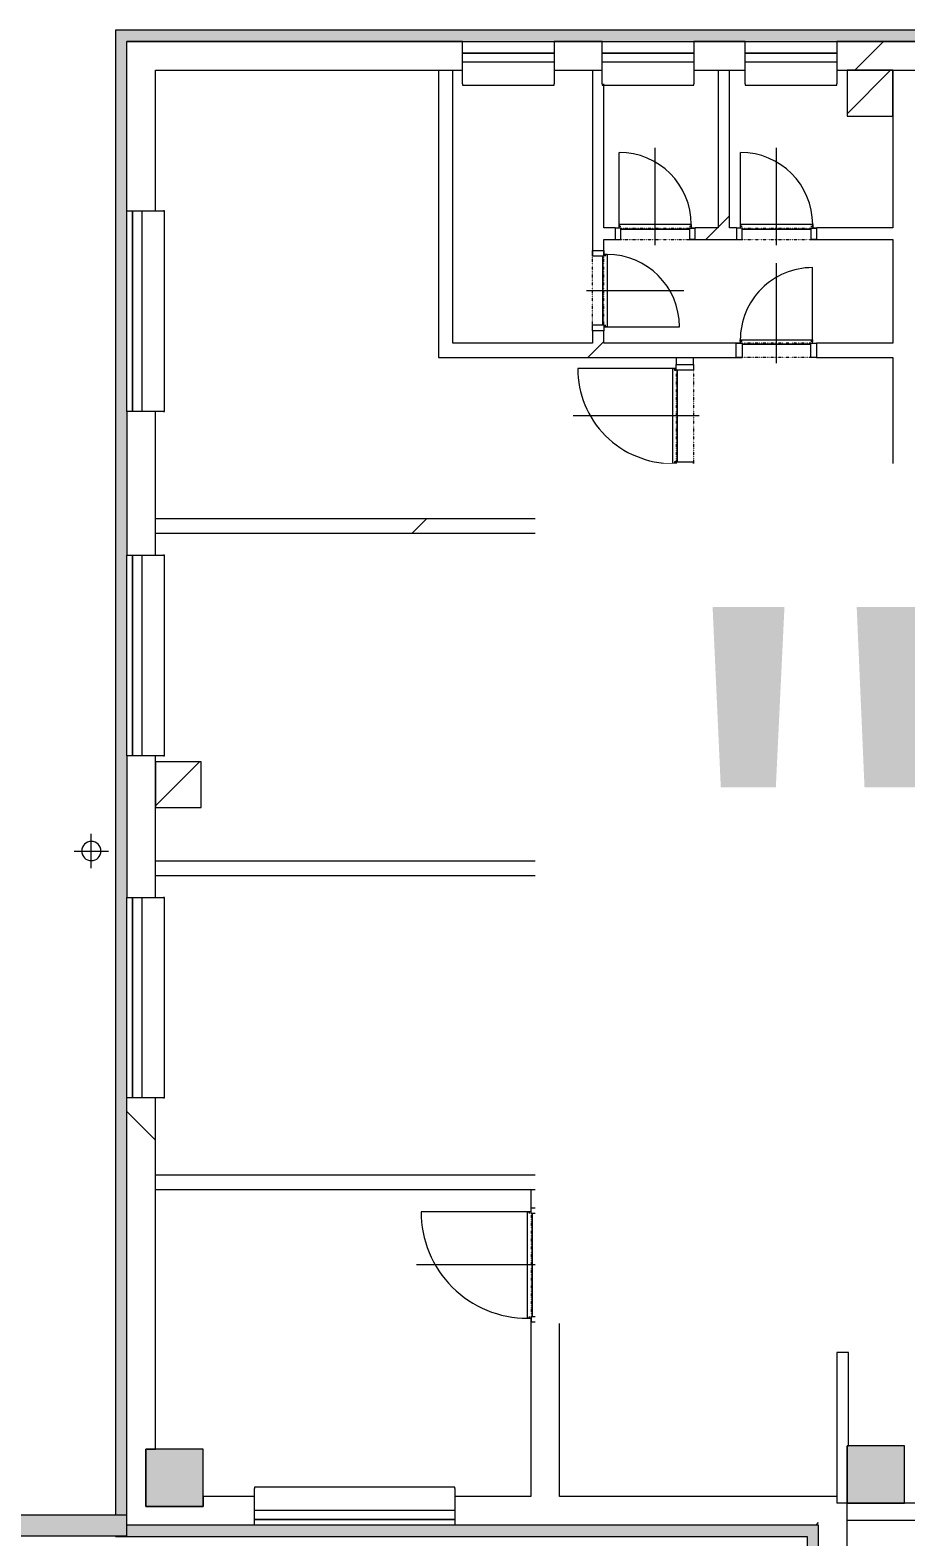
# Model space of a CAD drawing. Header units: millimetres. Extents: x -2854 to 232784, y -45352 to 20466.
# Drawn here: x 92835 to 100482, y -4239 to 8910 of the extents above; entities that cross this region are included whole.
import ezdxf

# ---------------------------------------------------------------- set-up
doc = ezdxf.new("R2010")
doc.units = ezdxf.units.MM
doc.linetypes.add('Čerchovaná se dvěma tečkami', pattern=[2.59, 1, -0.53, 0, -0.53, 0, -0.53])
for name, color, linetype, lineweight in [('A-DOOR', 31, 'Continuous', 13), ('A-DOOR-FRAM', 31, 'Continuous', 25), ('A-GENM', 13, 'Continuous', 13), ('A-GLAZ', 151, 'Continuous', 13), ('A-WALL', 113, 'Continuous', 13), ('G-ANNO-TEXT', 231, 'Continuous', 9), ('P-PIPE', 3, 'Continuous', 13), ('P-PIPE-CNTR', 3, 'Continuous', 9), ('S-COLS', 52, 'Continuous', 13)]:
    doc.layers.add(name, color=color, linetype=linetype, lineweight=lineweight)
doc.layers.add('A-WALL-PATT', color=111, linetype='Continuous')
doc.styles.add('Arial_3', font='arial.ttf', dxfattribs={"height": 5000})
pattern_1 = [(45, (83167, 0), (-4242.6, 4242.6), [])]
pattern_2 = [(45, (83167, 0), (-7184, 7184), []), (45, (86041, 0), (-7184, 7184), []), (45, (91788, 0), (-4310.5, 10058), [4064, -2032, 67, -1965])]
pattern_3 = [(45, (83167, 0), (-7184.2, 7184.2), []), (45, (86041, -3e-12), (-7184.2, 7184.2), []), (45, (91788, -8e-12), (-4310.5, 10058), [4064, -2032, 67, -1965])]

# ---------------------------------------------------------------- blocks, each defined once
blk = doc.blocks.new('OKNO_2k_ - OKNO_2k_1750 x 1750-1963716-Mapka _ závislý 12')
at = {"layer": 'A-GLAZ', "lineweight": 9}
for p, q in [((-875, 126), (875, 126)), ((-875, 75), (-875, 126)), ((875, 75), (-875, 75)), ((-875, 75), (875, 75)), ((-875, -5), (-875, 75)), ((875, 126), (875, 75)), ((875, 75), (875, -5)), ((875, -5), (-875, -5))]:
    blk.add_line(p, q, dxfattribs=at)
blk = doc.blocks.new('OKNO_1k - OKNO_1k_800x900-2034288-Mapka _ závislý 12')
at = {"layer": 'A-GLAZ', "lineweight": 9}
for p, q in [((-400, 126), (400, 126)), ((-400, 25), (-400, 126)), ((400, 25), (-400, 25)), ((-400, 25), (400, 25)), ((-400, -55), (-400, 25)), ((400, 126), (400, 25)), ((400, 25), (400, -55)), ((400, -55), (-400, -55))]:
    blk.add_line(p, q, dxfattribs=at)
blk = doc.blocks.new('parapet s nosem_vnitní - parapet s nosem_vnitní-1280353-Mapka _ závislý 12')
at = {"layer": 'A-GENM', "lineweight": 9}
for p, q in [((-400, -190), (-400, 0)), ((400, 0), (400, -190)), ((-400, -190), (-400, -200)), ((-400, -200), (400, -200)), ((-400, -200), (400, -200)), ((400, -200), (400, -190))]:
    blk.add_line(p, q, dxfattribs=at)
blk = doc.blocks.new('OKNO_1k - OKNO_1k_800x900-2034289-Mapka _ závislý 12')
at = {"layer": 'A-GLAZ', "lineweight": 9}
for p, q in [((-400, 126), (400, 126)), ((-400, 25), (-400, 126)), ((400, 25), (-400, 25)), ((-400, 25), (400, 25)), ((-400, -55), (-400, 25)), ((400, 126), (400, 25)), ((400, 25), (400, -55)), ((400, -55), (-400, -55))]:
    blk.add_line(p, q, dxfattribs=at)
blk = doc.blocks.new('Betonový čtvercový sloup - 400 x 400-V167-Mapka _ závislý 12')
at = {"layer": 'S-COLS', "lineweight": 9}
h = blk.add_hatch(dxfattribs=at)
h.set_pattern_fill('FP_156', color=256, style=0, pattern_type=2)
h.set_pattern_definition([(45, (-16971, -2366), (-7184, 7184), []), (45, (-14098, -2366), (-7184, 7184), []), (45, (-8350, -2366), (-4311, 10058), [4064, -2032, 67, -1965])])
h.paths.add_polyline_path([(-200, -200), (200, -200), (200, 200), (-200, 200)])
for p, q in [((200, 200), (-200, 200)), ((-200, 200), (-200, -200)), ((200, -200), (200, 200)), ((-200, -200), (200, -200))]:
    blk.add_line(p, q, dxfattribs=at)
blk = doc.blocks.new('parapet s nosem_vnitní - parapet s nosem_vnitní-1501804-Mapka _ závislý 12')
at = {"layer": 'A-GENM', "lineweight": 9}
for p, q in [((-875, -190), (-875, 0)), ((875, 0), (875, -190)), ((-875, -190), (-875, -200)), ((-875, -200), (875, -200)), ((-875, -200), (875, -200)), ((875, -200), (875, -190))]:
    blk.add_line(p, q, dxfattribs=at)
blk = doc.blocks.new('DVERE_1k_oblozka - DD03_01_800x1970_koupelna-V209-Mapka _ závislý 12')
at = {"layer": 'A-DOOR', "lineweight": 9}
for p, q in [((-450, 78), (-400, 78)), ((-450, -72), (-450, 78)), ((-400, 78), (-400, -72)), ((0, 128), (0, -972)), ((400, 78), (450, 78)), ((400, -72), (400, 78)), ((450, 78), (450, -72)), ((-400, -72), (-450, -72)), ((-415, -72), (-415, -932)), ((-415, -87), (-400, -87)), ((-415, -102), (-415, -87)), ((415, -102), (-415, -102)), ((-400, -62), (400, -62)), ((-400, -87), (-400, -73)), ((305, -102), (-305, -102)), ((450, -72), (400, -72)), ((400, -73), (400, -87)), ((400, -87), (415, -87)), ((415, -102), (415, -72)), ((415, -87), (415, -102))]:
    blk.add_line(p, q, dxfattribs=at)
at = {"layer": 'A-DOOR', "linetype": 'Čerchovaná se dvěma tečkami', "lineweight": 9}
for p, q in [((-400, 78), (400, 78)), ((-400, -72), (400, -72))]:
    blk.add_line(p, q, dxfattribs=at)
at = {"layer": 'A-DOOR', "lineweight": 9}
blk.add_arc((-415, -102), 830, 270, 0, dxfattribs=at)
at = {"layer": 'A-DOOR-FRAM', "lineweight": 9}
for p, q in [((-450, 78), (-400, 78)), ((-400, 78), (-400, -72)), ((400, -72), (400, 78)), ((450, 78), (400, 78)), ((-400, -72), (-450, -72)), ((400, -72), (450, -72))]:
    blk.add_line(p, q, dxfattribs=at)
blk = doc.blocks.new('DVERE_1k_oblozka - DD03_01_600x1970_koupelna-1940558-Mapka _ závislý 12')
at = {"layer": 'A-DOOR', "lineweight": 9}
for p, q in [((-350, 65), (-300, 65)), ((-350, -60), (-350, 65)), ((-300, 65), (-300, -60)), ((0, 115), (0, -760)), ((300, 65), (350, 65)), ((300, -60), (300, 65)), ((350, 65), (350, -60)), ((-300, -60), (-350, -60)), ((-315, -60), (-315, -720)), ((-315, -75), (-300, -75)), ((-315, -90), (-315, -75)), ((315, -90), (-315, -90)), ((-300, -50), (300, -50)), ((205, -90), (-205, -90)), ((350, -60), (300, -60)), ((300, -75), (315, -75)), ((315, -90), (315, -60)), ((315, -75), (315, -90))]:
    blk.add_line(p, q, dxfattribs=at)
at = {"layer": 'A-DOOR', "linetype": 'Čerchovaná se dvěma tečkami', "lineweight": 9}
for p, q in [((-300, 65), (300, 65)), ((-300, -60), (300, -60))]:
    blk.add_line(p, q, dxfattribs=at)
at = {"layer": 'A-DOOR', "lineweight": 9}
blk.add_arc((-315, -90), 630, 270, 0, dxfattribs=at)
at = {"layer": 'A-DOOR-FRAM', "lineweight": 9}
for p, q in [((-350, 65), (-300, 65)), ((-300, 65), (-300, -60)), ((300, -60), (300, 65)), ((350, 65), (300, 65)), ((-300, -60), (-350, -60)), ((300, -60), (350, -60))]:
    blk.add_line(p, q, dxfattribs=at)
blk = doc.blocks.new('DVERE_1k_oblozka - DD03_01_600x1970_koupelna-1549500-Mapka _ závislý 12')
at = {"layer": 'A-DOOR', "lineweight": 9}
for p, q in [((-315, 47), (-315, 707)), ((0, -103), (0, 747)), ((-300, 47), (-350, 47)), ((-350, 47), (-350, -53)), ((315, 77), (-315, 77)), ((-315, 77), (-315, 62)), ((-315, 62), (-300, 62)), ((-300, -53), (-300, 47)), ((-300, 37), (300, 37)), ((205, 77), (-205, 77)), ((300, 62), (315, 62)), ((350, 47), (300, 47)), ((300, 47), (300, -53)), ((315, 62), (315, 77)), ((315, 77), (315, 47)), ((350, -53), (350, 47)), ((-350, -53), (-300, -53)), ((300, -53), (350, -53))]:
    blk.add_line(p, q, dxfattribs=at)
at = {"layer": 'A-DOOR', "linetype": 'Čerchovaná se dvěma tečkami', "lineweight": 9}
for p, q in [((-300, 47), (300, 47)), ((-300, -53), (300, -53))]:
    blk.add_line(p, q, dxfattribs=at)
at = {"layer": 'A-DOOR', "lineweight": 9}
blk.add_arc((-315, 77), 630, 360, 90, dxfattribs=at)
at = {"layer": 'A-DOOR-FRAM', "lineweight": 9}
for p, q in [((-300, 47), (-350, 47)), ((-300, -53), (-300, 47)), ((300, 47), (300, -53)), ((300, 47), (350, 47)), ((-350, -53), (-300, -53)), ((350, -53), (300, -53))]:
    blk.add_line(p, q, dxfattribs=at)
blk = doc.blocks.new('DVERE_1k_oblozka - DD03_01_600x1970_koupelna-1549499-Mapka _ závislý 12')
at = {"layer": 'A-DOOR', "lineweight": 9}
for p, q in [((-350, 53), (-300, 53)), ((-350, -47), (-350, 53)), ((-300, 53), (-300, -47)), ((0, 103), (0, -747)), ((300, 53), (350, 53)), ((300, -47), (300, 53)), ((350, 53), (350, -47)), ((-300, -47), (-350, -47)), ((-315, -47), (-315, -707)), ((-315, -62), (-300, -62)), ((-315, -77), (-315, -62)), ((315, -77), (-315, -77)), ((-300, -37), (300, -37)), ((205, -77), (-205, -77)), ((350, -47), (300, -47)), ((300, -62), (315, -62)), ((315, -77), (315, -47)), ((315, -62), (315, -77))]:
    blk.add_line(p, q, dxfattribs=at)
at = {"layer": 'A-DOOR', "linetype": 'Čerchovaná se dvěma tečkami', "lineweight": 9}
for p, q in [((-300, 53), (300, 53)), ((-300, -47), (300, -47))]:
    blk.add_line(p, q, dxfattribs=at)
at = {"layer": 'A-DOOR', "lineweight": 9}
blk.add_arc((-315, -77), 630, 270, 0, dxfattribs=at)
at = {"layer": 'A-DOOR-FRAM', "lineweight": 9}
for p, q in [((-350, 53), (-300, 53)), ((-300, 53), (-300, -47)), ((300, -47), (300, 53)), ((350, 53), (300, 53)), ((-300, -47), (-350, -47)), ((300, -47), (350, -47))]:
    blk.add_line(p, q, dxfattribs=at)
blk = doc.blocks.new('DVERE_1k_oblozka - DD03_01_800x1970_koupelna-1941344-Mapka _ závislý 12')
at = {"layer": 'A-DOOR', "lineweight": 9}
for p, q in [((0, 178), (0, -1022)), ((-450, 128), (-400, 128)), ((-450, -122), (-450, 128)), ((-400, 128), (-400, -122)), ((400, 128), (450, 128)), ((400, -122), (400, 128)), ((450, 128), (450, -122)), ((-400, -122), (-450, -122)), ((-415, -122), (-415, -982)), ((-400, -112), (400, -112)), ((450, -122), (400, -122)), ((415, -152), (415, -122)), ((-415, -137), (-400, -137)), ((-415, -152), (-415, -137)), ((415, -152), (-415, -152)), ((305, -152), (-305, -152)), ((400, -137), (415, -137)), ((415, -137), (415, -152))]:
    blk.add_line(p, q, dxfattribs=at)
at = {"layer": 'A-DOOR', "linetype": 'Čerchovaná se dvěma tečkami', "lineweight": 9}
for p, q in [((-400, 128), (400, 128)), ((-400, -122), (400, -122))]:
    blk.add_line(p, q, dxfattribs=at)
at = {"layer": 'A-DOOR', "lineweight": 9}
blk.add_arc((-415, -152), 830, 270, 0, dxfattribs=at)
at = {"layer": 'A-DOOR-FRAM', "lineweight": 9}
for p, q in [((-450, 128), (-400, 128)), ((-400, 128), (-400, -122)), ((400, -122), (400, 128)), ((450, 128), (400, 128)), ((-400, -122), (-450, -122)), ((400, -122), (450, -122))]:
    blk.add_line(p, q, dxfattribs=at)
blk = doc.blocks.new('DVERE_1k_oblozka - DD03_01_900x1970-1941784-Mapka _ závislý 12')
at = {"layer": 'A-DOOR', "lineweight": 9}
for p, q in [((0, 178), (0, -1122)), ((-500, 128), (-450, 128)), ((-500, -122), (-500, 128)), ((-450, 128), (-450, -122)), ((450, 128), (500, 128)), ((450, -122), (450, 128)), ((500, 128), (500, -122)), ((-450, -122), (-500, -122)), ((-465, -122), (-465, -1082)), ((-450, -112), (450, -112)), ((500, -122), (450, -122)), ((465, -152), (465, -122)), ((-465, -137), (-450, -137)), ((-465, -152), (-465, -137)), ((465, -152), (-465, -152)), ((355, -152), (-355, -152)), ((450, -137), (465, -137)), ((465, -137), (465, -152))]:
    blk.add_line(p, q, dxfattribs=at)
at = {"layer": 'A-DOOR', "linetype": 'Čerchovaná se dvěma tečkami', "lineweight": 9}
for p, q in [((-450, 128), (450, 128)), ((-450, -122), (450, -122))]:
    blk.add_line(p, q, dxfattribs=at)
at = {"layer": 'A-DOOR', "lineweight": 9}
blk.add_arc((-465, -152), 930, 270, 0, dxfattribs=at)
at = {"layer": 'A-DOOR-FRAM', "lineweight": 9}
for p, q in [((-500, 128), (-450, 128)), ((-450, 128), (-450, -122)), ((450, -122), (450, 128)), ((500, 128), (450, 128)), ((-450, -122), (-500, -122)), ((450, -122), (500, -122))]:
    blk.add_line(p, q, dxfattribs=at)
blk = doc.blocks.new('DVERE_1k_oblozka - DD03_01_800x1970_koupelna-2042788-Mapka _ závislý 12')
at = {"layer": 'A-DOOR', "lineweight": 9}
for p, q in [((0, -78), (0, 922)), ((-415, 22), (-415, 882)), ((-400, 22), (-450, 22)), ((-450, 22), (-450, -28)), ((415, 52), (-415, 52)), ((-415, 52), (-415, 37)), ((-415, 37), (-400, 37)), ((-400, -28), (-400, 22)), ((-400, 12), (400, 12)), ((305, 52), (-305, 52)), ((400, 37), (415, 37)), ((450, 22), (400, 22)), ((400, 22), (400, -28)), ((415, 37), (415, 52)), ((415, 52), (415, 22)), ((450, -28), (450, 22)), ((-450, -28), (-400, -28)), ((400, -28), (450, -28))]:
    blk.add_line(p, q, dxfattribs=at)
at = {"layer": 'A-DOOR', "linetype": 'Čerchovaná se dvěma tečkami', "lineweight": 9}
for p, q in [((-400, 22), (400, 22)), ((-400, -28), (400, -28))]:
    blk.add_line(p, q, dxfattribs=at)
at = {"layer": 'A-DOOR', "lineweight": 9}
blk.add_arc((-415, 52), 830, 360, 90, dxfattribs=at)
at = {"layer": 'A-DOOR-FRAM', "lineweight": 9}
for p, q in [((-400, 22), (-450, 22)), ((-400, -28), (-400, 22)), ((400, 22), (400, -28)), ((400, 22), (450, 22)), ((-450, -28), (-400, -28)), ((450, -28), (400, -28))]:
    blk.add_line(p, q, dxfattribs=at)

msp = doc.modelspace()

# ---------------------------------------------------------------- hatches: boundary and pattern name
at = {"layer": 'A-WALL-PATT', "lineweight": 9}
h = msp.add_hatch(color=256, dxfattribs=at)
h.paths.add_polyline_path([(109599.2, 8810.3), (109599.2, 8910.3), (104070, 8910.3), (104070, 8810.3), (109499.2, 8810.3)])
h.paths.add_polyline_path([(93679.2, 8810.3), (102270, 8810.3), (102270, 8910.3), (93579.2, 8910.3), (93579.2, 8810.3)])
for color, points in [(256, [(93579.2, -4049.7), (93679.2, -4049.7), (93679.2, 8810.3), (93579.2, 8810.3), (93579.2, -3886.1)]), (256, [(93679.2, -4229.7), (93679.2, -4049.7), (92373.7, -4049.7), (92374.7, -4229.7), (93579.2, -4229.7)]), (256, [(98474.8, -4236.1), (99620, -4229.7), (99620, -4136.1), (93679.2, -4136.1), (93679.2, -4236.1), (94366.8, -4236.1)]), (41, [(99620, -16143.3), (99720, -16143.3), (99720, -4136.1), (99620, -4136.1), (99620, -14703)])]:
    msp.add_hatch(color=color, dxfattribs=at).paths.add_polyline_path(points)
h = msp.add_hatch(dxfattribs=at)
h.set_pattern_fill('FP_107', color=256, angle=-315, style=0, pattern_type=2)
h.set_pattern_definition([(225, (100286, 8810), (5747.4, -5747.4), []), (180, (91128.3, 6118), (-5747.4, -5747.4), [1016, -10478.7]), (225, (90112, 6118), (5747.4, -5747.4), [1016, -7112]), (270, (89394, 5400), (5747.4, -5747.4), [1016, -10478.7]), (315, (89394, 4384), (5747.4, 5747.4), [1016, -7112]), (180, (91128.3, 3665.3), (-5747.4, -5747.4), [1016, -10478.7]), (225, (91847, 4384), (5747.4, -5747.4), [1016, -7112]), (270, (91847, 5400), (5747.4, -5747.4), [1016, -10478.7]), (315, (91128, 6118), (5747.4, 5747.4), [1016, -7112]), (225, (88465, 2736.5), (5747.4, -5747.4), [2032, -6096])])
h.paths.add_polyline_path([(109249.2, 8560.3), (109499.2, 8560.3), (109499.2, 8810.3), (107210.6, 8810.3), (107210.6, 8560.3), (107632.8, 8560.3)])
h.paths.add_polyline_path([(93929.2, 8560.3), (96609.7, 8560.3), (96609.7, 8810.3), (93679.2, 8810.3), (93679.2, 8560.3)])
h.paths.add_polyline_path([(97829.7, 8560.3), (97829.7, 8810.3), (97409.7, 8810.3), (97409.7, 8560.3), (97744.3, 8560.3)])
h.paths.add_polyline_path([(104934.3, 8560.3), (106410.6, 8560.3), (106410.6, 8810.3), (104070, 8810.3), (104070, 8560.3)])
h.paths.add_polyline_path([(98629.7, 8560.3), (99079.7, 8577.6), (99079.7, 8810.3), (98629.7, 8810.3), (98629.7, 8604.7)])
h.paths.add_polyline_path([(99879.7, 8560.3), (102270, 8560.3), (102270, 8810.3), (99879.7, 8810.3), (99879.7, 8630.3)])
h = msp.add_hatch(dxfattribs=at)
h.set_pattern_fill('FP_106', color=256, angle=45, style=0, pattern_type=2)
h.set_pattern_definition([(315, (93679, -536.6), (5747.4, 5747.4), []), (270, (96371.3, -9694.5), (5747.4, -5747.4), [1016, -10478.7]), (315, (96371, -10710.5), (5747.4, 5747.4), [1016, -7112]), (0, (97090, -11429), (5747.4, 5747.4), [1016, -10478.7]), (45, (98106, -11429), (-5747.4, 5747.4), [1016, -7112]), (270, (98824, -9694.5), (5747.4, -5747.4), [1016, -10478.7]), (315, (98106, -8976), (5747.4, 5747.4), [1016, -7112]), (0, (97090, -8976), (5747.4, 5747.4), [1016, -10478.7]), (45, (96371, -9694.5), (-5747.4, 5747.4), [1016, -7112]), (315, (99753, -12358), (5747.4, 5747.4), [2032, -6096])])
h.paths.add_polyline_path([(93679.2, -3886.1), (93845.7, -3886.1), (93845.7, -3474), (93929.2, -3474), (93929.2, -408.1), (93679.2, -408.1), (93679.2, -3474)])
h.paths.add_polyline_path([(93809.2, 1341.9), (93929.2, 1341.9), (93927, 2577.8), (93679.2, 2577.8), (93679.2, 1341.9), (93729.2, 1341.9)])
h.paths.add_polyline_path([(93854.5, 4327.8), (93929.2, 4327.8), (93929.2, 5582.8), (93679.2, 5582.8), (93679.2, 4327.8), (93809.2, 4327.8)])
h.paths.add_polyline_path([(93729.2, 7332.8), (93929.2, 7332.8), (93929.2, 8560.3), (93679.2, 8560.3), (93679.2, 7332.8)])
h = msp.add_hatch(dxfattribs=at)
h.set_pattern_fill('FP_89', color=256, style=0, pattern_type=2)
h.set_pattern_definition(pattern_1)
h.paths.add_polyline_path([(97844.3, 6177.3), (97844.3, 6287.3), (97744.3, 6287.3), (97744.3, 6177.3)])
h.paths.add_polyline_path([(97744.3, 6987.3), (97844.3, 6987.3), (97829.7, 8560.3), (97744.3, 8560.3), (97744.3, 8005.6)])
h = msp.add_hatch(dxfattribs=at)
h.set_pattern_fill('FP_89', color=256, style=0, pattern_type=2)
h.set_pattern_definition(pattern_1)
h.paths.add_polyline_path([(98942.8, 7183.7), (98942.8, 8560.3), (98842.8, 8560.3), (98842.8, 7183.7)])
h = msp.add_hatch(dxfattribs=at)
h.set_pattern_fill('FP_89', color=256, style=0, pattern_type=2)
h.set_pattern_definition(pattern_1)
h.paths.add_polyline_path([(99702.8, 7083.7), (100368.5, 7083.7), (100368.5, 7183.7), (99702.8, 7183.7)])
h.paths.add_polyline_path([(98642.8, 7083.7), (99002.8, 7083.7), (99002.8, 7183.7), (98642.8, 7183.7)])
h.paths.add_polyline_path([(97942.8, 7083.7), (97942.8, 7183.7), (97844.3, 7183.7), (97844.3, 7083.7)])
h = msp.add_hatch(dxfattribs=at)
h.set_pattern_fill('FP_89', color=256, style=0, pattern_type=2)
h.set_pattern_definition(pattern_1)
h.paths.add_polyline_path([(99000.8, 6052.3), (99000.8, 6177.3), (96401.8, 6177.3), (96401.8, 6052.3), (98625.8, 6052.3)])
h.paths.add_polyline_path([(99700.8, 6052.3), (100368.5, 6052.3), (100368.5, 6177.3), (99700.8, 6177.3)])
h = msp.add_hatch(dxfattribs=at)
h.set_pattern_fill('FP_168', color=256, angle=45, style=0, pattern_type=2)
h.set_pattern_definition([(135, (98626, 4856), (-5747, -5747), []), (90, (95933.6, 14014), (-5747.4, 5747.4), [1016, -10478.7]), (135, (95934, 15030), (-5747.4, -5747.4), [1016, -7112]), (180, (95215, 15748.4), (-5747.4, -5747.4), [1016, -10478.7]), (225, (94199, 15748), (5747.4, -5747.4), [1016, -7112]), (90, (93481, 14014), (-5747.4, 5747.4), [1016, -10478.7]), (135, (94199, 13295.5), (-5747.4, -5747.4), [1016, -7112]), (180, (95215, 13295.5), (-5747.4, -5747.4), [1016, -10478.7]), (225, (95934, 14014), (5747.4, -5747.4), [1016, -7112]), (135, (92552, 16677), (-5747.4, -5747.4), [2032, -6096])])
h.paths.add_polyline_path([(98375.8, -1083.3), (98625.8, -1083.3), (98625.8, 1.7), (98375.8, 1.7)])
h.paths.add_polyline_path([(98375.8, 901.7), (98625.8, 901.7), (98625.8, 3076.7), (98375.8, 3076.7), (98375.8, 1193)])
h.paths.add_polyline_path([(98625.8, 3976.7), (98625.8, 5048), (98375.8, 5048), (98375.8, 3976.7), (98474.8, 3976.7)])
h = msp.add_hatch(dxfattribs=at)
h.set_pattern_fill('FP_89', color=256, style=0, pattern_type=2)
h.set_pattern_definition(pattern_1)
h.paths.add_polyline_path([(93929.2, 4519.2), (98375.8, 4519.2), (98375.8, 4644.2), (93929.2, 4644.2)])
h = msp.add_hatch(dxfattribs=at)
h.set_pattern_fill('FP_94', color=256, angle=45, style=0, pattern_type=2)
h.set_pattern_definition([(45, (83167, 0), (-7184, 7184), []), (45, (86041, -3e-12), (-7184, 7184), []), (45, (91788, -7e-12), (-4311, 10058), [4064, -2032, 67, -1965])])
h.paths.add_polyline_path([(99845.8, -1150.8), (99895.8, -1150.8), (99895.8, 2919.2), (99845.8, 2919.2), (99845.8, 1193)])
h = msp.add_hatch(dxfattribs=at)
h.set_pattern_fill('FP_95', color=256, angle=45, style=0, pattern_type=2)
h.set_pattern_definition(pattern_3)
h.paths.add_polyline_path([(111780.6, 2869.2), (112390.6, 2869.2), (112390.6, 2919.2), (111780.6, 2919.2)])
h.paths.add_polyline_path([(101917.8, 2869.2), (102530, 2869.2), (102530, 2919.2), (99895.8, 2919.2), (99895.8, 2869.2)])
h.paths.add_polyline_path([(108692.1, 2869.2), (108692.1, 2919.2), (107632.1, 2919.2), (107632.1, 2869.2), (108197.1, 2869.2)])
h.paths.add_polyline_path([(110780.6, 2869.2), (110780.6, 2919.2), (109692.1, 2919.2), (109692.1, 2869.2), (110277.1, 2869.2)])
h.paths.add_polyline_path([(105460, 2869.2), (106632.1, 2869.2), (106632.1, 2919.2), (105460, 2919.2)])
h.paths.add_polyline_path([(103430, 2869.2), (104560, 2869.2), (104560, 2919.2), (103430, 2919.2)])
h = msp.add_hatch(dxfattribs=at)
h.set_pattern_fill('FP_95', color=256, angle=45, style=0, pattern_type=2)
h.set_pattern_definition(pattern_3)
h.paths.add_polyline_path([(99895.8, -1200.8), (99895.8, -1150.8), (99745.8, -1150.8), (99745.8, -1200.8), (99845.8, -1200.8)])
h.paths.add_polyline_path([(98625.8, -1200.8), (98845.8, -1200.8), (98845.8, -1150.8), (98625.8, -1150.8)])
h = msp.add_hatch(dxfattribs=at)
h.set_pattern_fill('FP_169', color=256, angle=45, style=0, pattern_type=2)
h.set_pattern_definition([(135, (97458, 326.5), (-5747, -5747), []), (90, (94766, 9484.4), (-5747.4, 5747.4), [1016, -10478.7]), (135, (94766, 10500), (-5747.4, -5747.4), [1016, -7112]), (180, (94048, 11219), (-5747.4, -5747.4), [1016, -10478.7]), (225, (93032, 11219), (5747.4, -5747.4), [1016, -7112]), (90, (92313.3, 9484.4), (-5747.4, 5747.4), [1016, -10478.7]), (135, (93032, 8766), (-5747.4, -5747.4), [1016, -7112]), (180, (94048, 8766), (-5747.4, -5747.4), [1016, -10478.7]), (225, (94766, 9484), (5747.4, -5747.4), [1016, -7112]), (135, (91384.5, 12148), (-5747.4, -5747.4), [2032, -6096])])
h.paths.add_polyline_path([(97458.3, -3886.1), (97458.3, -2365.8), (97208.3, -2365.8), (97208.3, -3886.1)])
h.paths.add_polyline_path([(97208.3, -1365.8), (97458.3, -1365.8), (97458.3, -1208.3), (97208.3, -1208.3)])
h = msp.add_hatch(dxfattribs=at)
h.set_pattern_fill('FP_105', color=256, angle=45, style=0, pattern_type=2)
h.set_pattern_definition([(45, (99698, -4136), (-5747, 5747), []), (8e-14, (108856, -1444), (5747.4, 5747.4), [1016, -10478.7]), (45, (109872, -1444), (-5747.4, 5747.4), [1016, -7112]), (90, (110590.6, -725.6), (-5747.4, 5747.4), [1016, -10478.7]), (135, (110591, 290.4), (-5747.4, -5747.4), [1016, -7112]), (8e-14, (108856, 1009), (5747.4, 5747.4), [1016, -10478.7]), (45, (108138, 290.4), (-5747.4, 5747.4), [1016, -7112]), (90, (108138, -725.6), (-5747.4, 5747.4), [1016, -10478.7]), (135, (108856, -1444), (-5747.4, -5747.4), [1016, -7112]), (45, (111519.5, 1938), (-5747.4, 5747.4), [2032, -6096])])
h.paths.add_polyline_path([(99620, -4136.1), (99720, -4136.1), (99720, -3886.1), (96544.2, -3906.5), (96544.2, -4136.1), (98474.8, -4136.1)])
h.paths.add_polyline_path([(94345.7, -4136.1), (94794.2, -4136.1), (94794.2, -3886.1), (94345.7, -3886.1), (94345.7, -3974), (93845.7, -3974), (93845.7, -3886.1), (93679.2, -3886.1), (93679.2, -4136.1), (93845.7, -4136.1)])
h = msp.add_hatch(dxfattribs=at)
h.set_pattern_fill('FP_96', color=256, angle=45, style=0, pattern_type=2)
h.set_pattern_definition([(315, (99720, -12888), (5747, 5747), []), (270, (102412, -22046.3), (5747.4, -5747.4), [1016, -10478.7]), (315, (102412, -23062), (5747.4, 5747.4), [1016, -7112]), (1e-13, (103130.5, -23781), (5747.4, 5747.4), [1016, -10478.7]), (45, (104146.5, -23781), (-5747.4, 5747.4), [1016, -7112]), (270, (104865, -22046.3), (5747.4, -5747.4), [1016, -10478.7]), (315, (104146.5, -21328), (5747.4, 5747.4), [1016, -7112]), (1e-13, (103130.5, -21328), (5747.4, 5747.4), [1016, -10478.7]), (45, (102412, -22046), (-5747.4, 5747.4), [1016, -7112]), (315, (105794, -24709.6), (5747.4, 5747.4), [2032, -6096])])
h.paths.add_polyline_path([(99720, -16143.3), (99970, -16143.3), (99970, -13593.3), (99720, -13593.3), (99720, -14703)])
h.paths.add_polyline_path([(99850, -11193.3), (99970, -11193.3), (99950, -9943.3), (99720, -9943.3), (99720, -11193.3), (99770, -11193.3)])
h.paths.add_polyline_path([(99850, -7543.3), (99970, -7543.3), (99970, -3943.4), (99880, -3943.4), (99880, -3886.1), (99720, -3886.1), (99720, -7543.3), (99770, -7543.3)])
h = msp.add_hatch(dxfattribs=at)
h.set_pattern_fill('FP_89', color=256, style=0, pattern_type=2)
h.set_pattern_definition(pattern_1)
h.paths.add_polyline_path([(104636.9, -4093.4), (106377.5, -4093.4), (106377.5, -3956.1), (99970, -3943.4), (99970, -4093.4), (102582.9, -4093.4)])
at = {"layer": 'S-COLS', "lineweight": 9}
h = msp.add_hatch(dxfattribs=at)
h.set_pattern_fill('FP_146', color=256, style=0, pattern_type=2)
h.set_pattern_definition(pattern_2)
h.paths.add_polyline_path([(99968.5, 8160.3), (100368.5, 8160.3), (100368.5, 8560.3), (99968.5, 8560.3)])
h = msp.add_hatch(dxfattribs=at)
h.set_pattern_fill('FP_146', color=256, style=0, pattern_type=2)
h.set_pattern_definition(pattern_2)
h.paths.add_polyline_path([(94329.2, 2125.9), (94329.2, 2525.9), (93929.2, 2525.9), (93929.2, 2125.9)])
at = {"layer": 'S-COLS'}
for points in [[(94345.7, -3974), (94345.7, -3474), (93845.7, -3474), (93845.7, -3974), (93929.2, -3974)], [(99980, -3943.4), (100470, -3943.4), (100470, -3443.4), (99970, -3443.4), (99970, -3943.4)]]:
    msp.add_hatch(color=256, dxfattribs=at).paths.add_polyline_path(points)

# ---------------------------------------------------------------- linework, layer by layer
at = {"layer": 'A-WALL', "lineweight": 9}
for p, q in [((102270, 8910.3), (93579.2, 8910.3)), ((93579.2, 8910.3), (93579.2, -4049.7)), ((93679.2, 8810.3), (96609.7, 8810.3)), ((96609.7, 8810.3), (93679.2, 8810.3)), ((93679.2, 7332.8), (93679.2, 8810.3)), ((97409.7, 8810.3), (97829.7, 8810.3)), ((97829.7, 8810.3), (97409.7, 8810.3)), ((98629.7, 8810.3), (99079.7, 8810.3)), ((99079.7, 8810.3), (98629.7, 8810.3)), ((99879.7, 8810.3), (102270, 8810.3)), ((102270, 8810.3), (99879.7, 8810.3)), ((93929.2, 7332.8), (93929.2, 8560.3)), ((93929.2, 8560.3), (96609.7, 8560.3)), ((96401.8, 8560.3), (96401.8, 6052.3)), ((96526.8, 6177.3), (96526.8, 8560.3)), ((97409.7, 8560.3), (97829.7, 8560.3)), ((97744.3, 8560.3), (97744.3, 6987.3)), ((98629.7, 8560.3), (99079.7, 8560.3)), ((98842.8, 8560.3), (98842.8, 7183.7)), ((98942.8, 7183.7), (98942.8, 8560.3)), ((99879.7, 8560.3), (101788.5, 8560.3)), ((100368.5, 8560.3), (100368.5, 7183.7)), ((97844.3, 7183.7), (97844.3, 8440.3)), ((97942.8, 7183.7), (97844.3, 7183.7)), ((98842.8, 7183.7), (98642.8, 7183.7)), ((99002.8, 7183.7), (98942.8, 7183.7)), ((100368.5, 7183.7), (99702.8, 7183.7)), ((97844.3, 7083.7), (97942.8, 7083.7)), ((97844.3, 6987.3), (97844.3, 7083.7)), ((98642.8, 7083.7), (99002.8, 7083.7)), ((99702.8, 7083.7), (100368.5, 7083.7)), ((100368.5, 7083.7), (100368.5, 6177.3)), ((97744.3, 6287.3), (97744.3, 6177.3)), ((97844.3, 6177.3), (97844.3, 6287.3)), ((96401.8, 6052.3), (99000.8, 6052.3)), ((97744.3, 6177.3), (96526.8, 6177.3)), ((99000.8, 6177.3), (97844.3, 6177.3)), ((98475.8, 6052.3), (98475.8, 5993)), ((98625.8, 5993), (98625.8, 6052.3)), ((100368.5, 6177.3), (99700.8, 6177.3)), ((99700.8, 6052.3), (100368.5, 6052.3)), ((100368.5, 6052.3), (100368.5, 4725.3)), ((93679.2, 5582.8), (93679.2, 4327.8)), ((93929.2, 4327.8), (93929.2, 5582.8)), ((98375.8, 5048), (98375.8, 3976.7)), ((98375.8, 5048), (98625.8, 5048)), ((98475.8, 5093), (98475.8, 5048)), ((98625.8, 3976.7), (98625.8, 5093)), ((98375.8, 4644.2), (93929.2, 4644.2)), ((100368.5, 4725.3), (100493.5, 4725.3)), ((93929.2, 4519.2), (98375.8, 4519.2)), ((98375.8, 3076.7), (98375.8, 901.7)), ((98625.8, 901.7), (98625.8, 3076.7)), ((99845.8, 2919.2), (99845.8, -1150.8)), ((102530, 2919.2), (99845.8, 2919.2)), ((99895.8, -1200.8), (99895.8, 2869.2)), ((99895.8, 2869.2), (101917.8, 2869.2)), ((93679.2, 2577.8), (93679.2, 1341.9)), ((93929.2, 1341.9), (93929.2, 2577.8)), ((98375.8, 1656.7), (93929.2, 1656.7)), ((93929.2, 1531.7), (98375.8, 1531.7)), ((98375.8, 1.7), (98375.8, -1083.3)), ((98625.8, -1208.3), (98625.8, 1.7)), ((93679.2, -4229.7), (93679.2, -408.1)), ((93929.2, -3474), (93929.2, -408.1)), ((98625.8, -1083.3), (93929.2, -1083.3)), ((98845.8, -1150.8), (98625.8, -1150.8)), ((99845.8, -1150.8), (99745.8, -1150.8)), ((93929.2, -1208.3), (98625.8, -1208.3)), ((97208.3, -1208.3), (97208.3, -1365.8)), ((97458.3, -1365.8), (97458.3, -1208.3)), ((98625.8, -1200.8), (98845.8, -1200.8)), ((99745.8, -1200.8), (99895.8, -1200.8)), ((97208.3, -2365.8), (97208.3, -3886.1)), ((97458.3, -3886.1), (97458.3, -2365.8)), ((99980, -2628.4), (99880, -2628.4)), ((99880, -2628.4), (99880, -3943.4)), ((99980, -3443.4), (99980, -2628.4)), ((93845.7, -3974), (93845.7, -3474)), ((93845.7, -3474), (93929.2, -3474)), ((99970, -7543.3), (99970, -3443.4)), ((99970, -3443.4), (99980, -3443.4)), ((94794.2, -3886.1), (94345.7, -3886.1)), ((94345.7, -3886.1), (94345.7, -3974)), ((97208.3, -3886.1), (96544.2, -3886.1)), ((99880, -3886.1), (97458.3, -3886.1)), ((105782.8, -3943.4), (99880, -3943.4)), ((93679.2, -4049.7), (92373.7, -4049.7)), ((94345.7, -3974), (93845.7, -3974)), ((94794.2, -4136.1), (93679.2, -4136.1)), ((99720, -4136.1), (96544.2, -4136.1)), ((99970, -4093.4), (106377.5, -4093.4)), ((92374.7, -4229.7), (93679.2, -4229.7)), ((93579.2, -4229.7), (93579.2, -4236.1)), ((93579.2, -4236.1), (99620, -4236.1))]:
    msp.add_line(p, q, dxfattribs=at)
at = {"layer": 'A-WALL', "color": 40, "lineweight": 9}
for p, q in [((99720, -7543.3), (99720, -4136.1)), ((99620, -4236.1), (99620, -16143.3))]:
    msp.add_line(p, q, dxfattribs=at)
at = {"layer": 'P-PIPE', "lineweight": 9}
for start, end in [(0, 180), (180, 360)]:
    msp.add_arc((93369.2, 1746.6), 84.1, start, end, dxfattribs=at)
at = {"layer": 'P-PIPE-CNTR'}
for p, q in [((93369.2, 1596.6), (93369.2, 1896.6)), ((93219.2, 1746.6), (93519.2, 1746.6))]:
    msp.add_line(p, q, dxfattribs=at)
at = {"layer": 'S-COLS', "lineweight": 9}
for p, q in [((100368.5, 8560.3), (99968.5, 8560.3)), ((99968.5, 8560.3), (99968.5, 8160.3)), ((100368.5, 8160.3), (100368.5, 8560.3)), ((99968.5, 8160.3), (100368.5, 8160.3)), ((94329.2, 2525.9), (93929.2, 2525.9)), ((93929.2, 2525.9), (93929.2, 2125.9)), ((94329.2, 2125.9), (94329.2, 2525.9)), ((93929.2, 2125.9), (94329.2, 2125.9)), ((93929.2, -3474), (93845.7, -3474)), ((93845.7, -3474), (93845.7, -3886.1)), ((94345.7, -3474), (93929.2, -3474)), ((94345.7, -3886.1), (94345.7, -3474)), ((99980, -3443.4), (99970, -3443.4)), ((99970, -3443.4), (99970, -3943.4)), ((100470, -3443.4), (99980, -3443.4)), ((100470, -3943.4), (100470, -3443.4)), ((93845.7, -3886.1), (93845.7, -3974)), ((94345.7, -3974), (94345.7, -3886.1)), ((99970, -3943.4), (100470, -3943.4)), ((93845.7, -3974), (94345.7, -3974))]:
    msp.add_line(p, q, dxfattribs=at)

# ---------------------------------------------------------------- block references
at = {"layer": 'A-DOOR', "lineweight": 9}
for name, p in [('DVERE_1k_oblozka - DD03_01_600x1970_koupelna-1549500-Mapka _ závislý 12', (98292.8, 7136.5)), ('DVERE_1k_oblozka - DD03_01_600x1970_koupelna-1549500-Mapka _ závislý 12', (99352.8, 7136.5)), ('DVERE_1k_oblozka - DD03_01_800x1970_koupelna-2042788-Mapka _ závislý 12', (99295.8, -1173))]:
    msp.add_blockref(name, p, dxfattribs=at)
for name, p, rotation in [('DVERE_1k_oblozka - DD03_01_600x1970_koupelna-1549499-Mapka _ závislý 12', (97797.2, 6637.3), 89.9999999999999), ('DVERE_1k_oblozka - DD03_01_600x1970_koupelna-1940558-Mapka _ závislý 12', (99350.8, 6117.7), 180), ('DVERE_1k_oblozka - DD03_01_800x1970_koupelna-V209-Mapka _ závislý 12', (98547.9, 5543), 269.9999999999999), ('DVERE_1k_oblozka - DD03_01_800x1970_koupelna-1941344-Mapka _ závislý 12', (98497.9, 3526.7), 269.9999999999999), ('DVERE_1k_oblozka - DD03_01_800x1970_koupelna-1941344-Mapka _ závislý 12', (98497.9, 451.7), 269.9999999999999), ('DVERE_1k_oblozka - DD03_01_900x1970-1941784-Mapka _ závislý 12', (97330.4, -1865.8), 269.9999999999999)]:
    msp.add_blockref(name, p, dxfattribs=dict(at, rotation=rotation))
at = {"layer": 'A-GENM', "lineweight": 9}
for p in [(97009.7, 8630.3), (98229.7, 8630.3), (99479.7, 8630.3)]:
    msp.add_blockref('parapet s nosem_vnitní - parapet s nosem_vnitní-1280353-Mapka _ závislý 12', p, dxfattribs=at)
for p, rotation in [((93809.2, 6457.8), 89.99999999999991), ((93809.2, 3452.8), 89.99999999999991), ((93809.2, 466.9), 89.99999999999991), ((95669.2, -4006.1), 180)]:
    msp.add_blockref('parapet s nosem_vnitní - parapet s nosem_vnitní-1501804-Mapka _ závislý 12', p, dxfattribs=dict(at, rotation=rotation))
at = {"layer": 'A-GLAZ', "lineweight": 9}
for name, p in [('OKNO_1k - OKNO_1k_800x900-2034288-Mapka _ závislý 12', (97009.7, 8685.3)), ('OKNO_1k - OKNO_1k_800x900-2034289-Mapka _ závislý 12', (98229.7, 8685.3)), ('OKNO_1k - OKNO_1k_800x900-2034288-Mapka _ závislý 12', (99479.7, 8685.3))]:
    msp.add_blockref(name, p, dxfattribs=at)
for p, rotation in [((93804.2, 6457.8), 89.99999999999991), ((93804.2, 3452.8), 89.99999999999991), ((93804.2, 466.9), 89.99999999999991), ((95669.2, -4011.1), 180)]:
    msp.add_blockref('OKNO_2k_ - OKNO_2k_1750 x 1750-1963716-Mapka _ závislý 12', p, dxfattribs=dict(at, rotation=rotation))
at = {"layer": 'S-COLS', "lineweight": 9}
msp.add_blockref('Betonový čtvercový sloup - 400 x 400-V167-Mapka _ závislý 12', (100138.5, 2365.9), dxfattribs=at)

# ---------------------------------------------------------------- next in the draw order: texts
at = {"layer": 'G-ANNO-TEXT', "color": 7, "insert": (98497.2, 3875.6), "char_height": 5000, "width": 11704.638, "attachment_point": 1, "style": 'Arial_3', "bg_fill": 3, "box_fill_scale": 1.25, "bg_fill_color": 256, "bg_fill_true_color": 13158600, "bg_fill_transparency": 0}
msp.add_mtext('"A"', dxfattribs=at)

doc.saveas('drawing.dxf')
